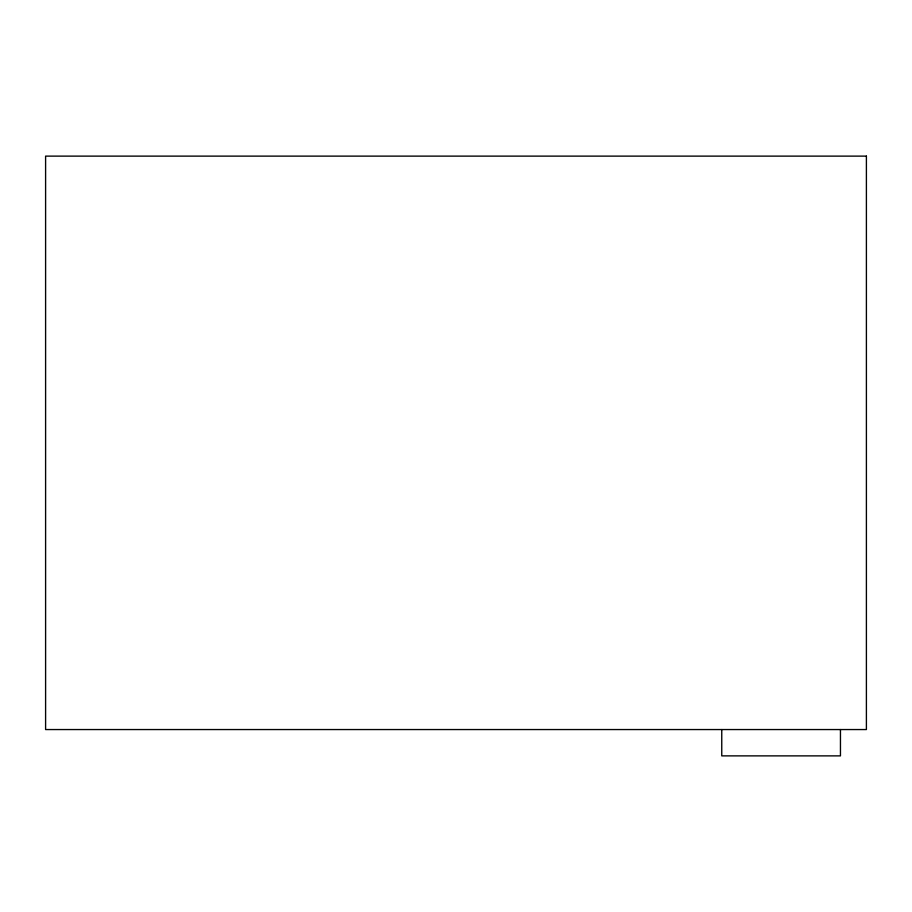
<?xml version="1.0" encoding="UTF-8"?>
<svg xmlns="http://www.w3.org/2000/svg" width="912" height="912" viewBox="0 0 912 912"><rect width="100%" height="100%" fill="white"/><g stroke="black" fill="none" stroke-linecap="round" stroke-linejoin="round"><path stroke-width="1.37" d="M840.454 729.554L840.454 755.877L721.757 755.877L721.757 729.554M866.4 156.123L45.6 156.123L45.6 729.554L866.4 729.554L866.4 156.123"/></g></svg>
